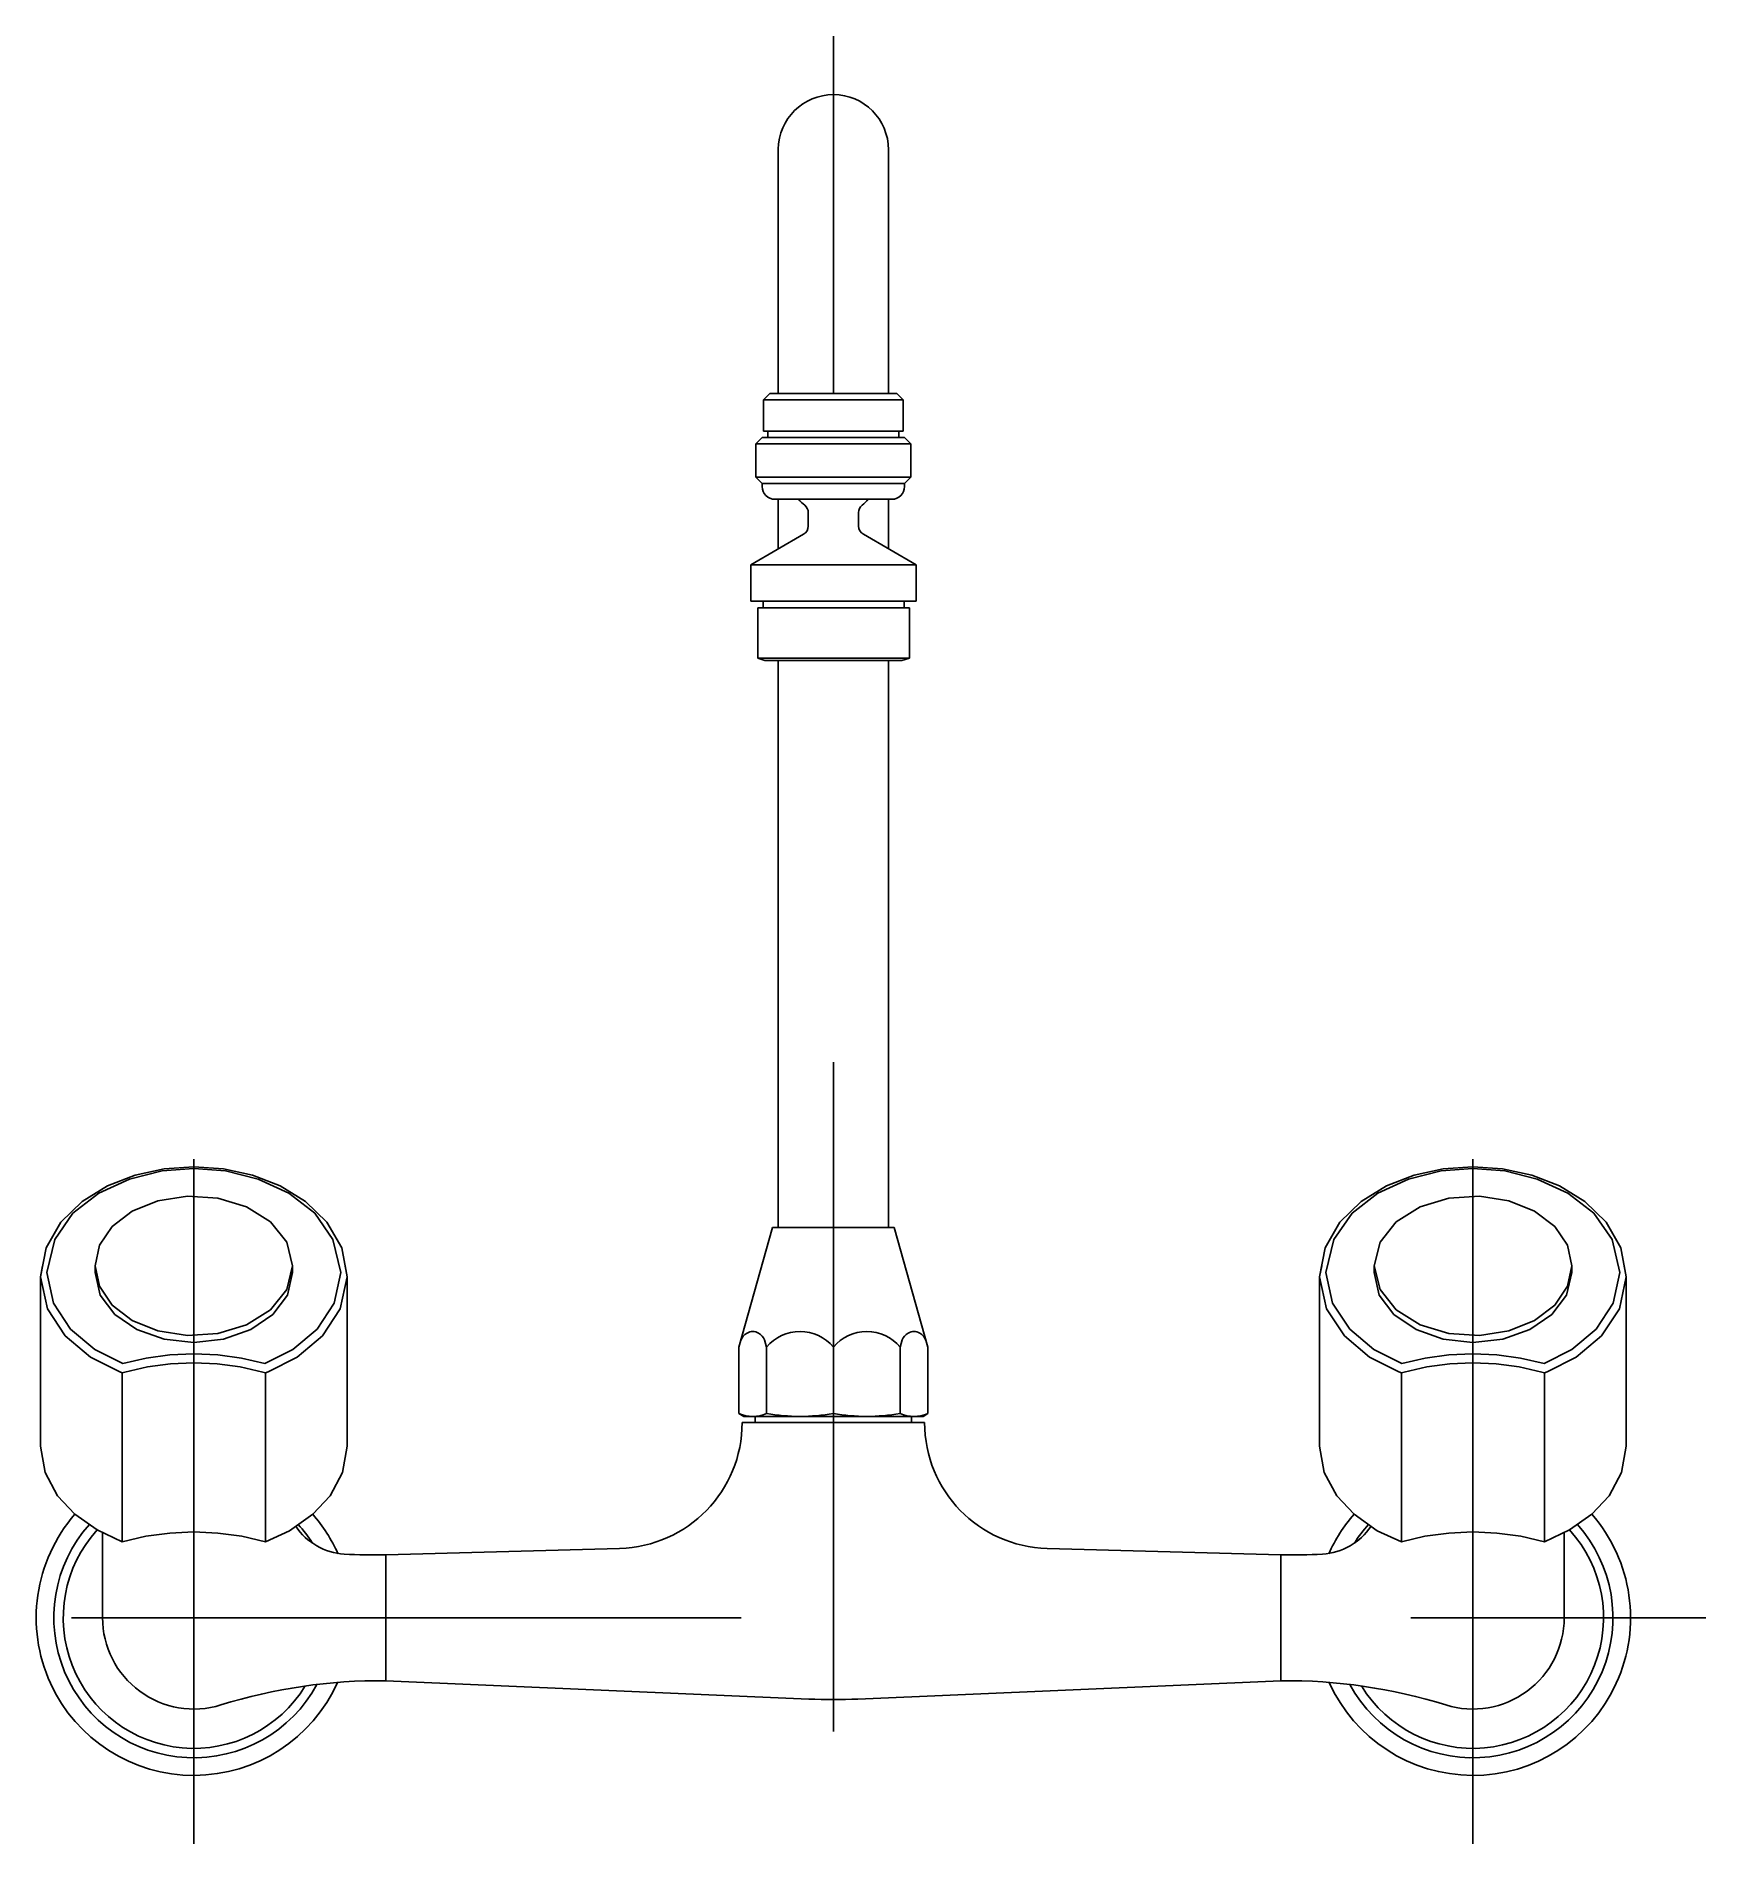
# Model space of a CAD drawing. Extents: x -46.585 to -46.336, y 5.034 to 5.304.
import ezdxf

# ---------------------------------------------------------------- set-up
doc = ezdxf.new("R2010")
doc.units = 0
doc.header["$LTSCALE"] = 0.2
doc.header["$MEASUREMENT"] = 0
doc.linetypes.add('AXES', pattern=[0.54, 0.3, -0.08, 0.08, -0.08])
doc.linetypes.add('CONTINU', pattern=[0])
doc.layers.get('0').update_dxf_attribs({"linetype": 'CONTINUOUS'})
doc.layers.add('DECA_EIXOS', color=5, linetype='AXES')

msp = doc.modelspace()

# ---------------------------------------------------------------- linework, layer by layer
at = {"linetype": 'CONTINU'}
for points in [[(-46.45804, 5.28669, 0.996397), (-46.47449, 5.28675)], [(-46.47689, 5.23637, 0.415833), (-46.47501, 5.23448)], [(-46.45752, 5.23448, 0.415111), (-46.45564, 5.23637)], [(-46.47147, 5.23448, 0.046952), (-46.47055, 5.2336)], [(-46.47002, 5.23248, 0.230081), (-46.47055, 5.2336)], [(-46.46198, 5.2336, 0.229176), (-46.46251, 5.23249)], [(-46.46198, 5.2336, 0.046846), (-46.46106, 5.23448)], [(-46.47072, 5.22926, 0.267952), (-46.47001, 5.23048)], [(-46.46249, 5.23048, 0.267941), (-46.46179, 5.22926)], [(-46.47916, 5.10996, 0.185781), (-46.48008, 5.10887)], [(-46.47744, 5.10996, 0.283666), (-46.47916, 5.10996)], [(-46.47654, 5.10893, 0.1769), (-46.47744, 5.10996)], [(-46.46626, 5.10787, 0.468794), (-46.47623, 5.10787)], [(-46.4563, 5.10787, 0.468803), (-46.46626, 5.10787)], [(-46.45509, 5.10996, 0.177018), (-46.45599, 5.10893)], [(-46.45336, 5.10996, 0.285004), (-46.45509, 5.10996)], [(-46.45245, 5.10886, 0.186176), (-46.45336, 5.10996)], [(-46.48036, 5.09793, 0.197191), (-46.47623, 5.09793)], [(-46.47623, 5.09793, 0.081682), (-46.46626, 5.09793)], [(-46.46626, 5.09793, 0.081683), (-46.4563, 5.09793)], [(-46.4563, 5.09793, 0.197179), (-46.45217, 5.09793)], [(-46.49818, 5.0778, 0.406441), (-46.47989, 5.0966)], [(-46.45264, 5.09659, 0.406298), (-46.43435, 5.0778)], [(-46.57952, 5.08291, 1.159034), (-46.54029, 5.0578)], [(-46.57736, 5.08138, 1.123588), (-46.54338, 5.05749)], [(-46.54655, 5.08111, 0.234349), (-46.5393, 5.07696)], [(-46.54407, 5.0786, 0.041629), (-46.54617, 5.08138)], [(-46.54025, 5.07702, 0.074605), (-46.54401, 5.08291)], [(-46.39323, 5.07696, 0.234348), (-46.38598, 5.08111)], [(-46.38852, 5.08291, 0.074606), (-46.39228, 5.07702)], [(-46.39224, 5.0578, 1.159034), (-46.35301, 5.08291)], [(-46.38915, 5.05749, 1.123588), (-46.35517, 5.08138)], [(-46.38636, 5.08138, 0.041629), (-46.38846, 5.0786)], [(-46.57621, 5.08056, 1.098292), (-46.54513, 5.05726)], [(-46.3874, 5.05726, 1.098292), (-46.35632, 5.08056)], [(-46.5393, 5.07696, 0.021164), (-46.5331, 5.07685)], [(-46.39943, 5.07685, 0.021164), (-46.39323, 5.07696)], [(-46.57539, 5.06747, 0.505827), (-46.55772, 5.05443)], [(-46.37481, 5.05443, 0.505426), (-46.35714, 5.06745)], [(-46.5331, 5.05805, 0.077808), (-46.55772, 5.05443)], [(-46.37481, 5.05443, 0.077808), (-46.39943, 5.05805)], [(-46.46993, 5.05531, 0.021681), (-46.4626, 5.05531)]]:
    msp.add_lwpolyline(points, format="xyb", dxfattribs=at)
for points in [[(-46.47449, 5.25027), (-46.47449, 5.28675)], [(-46.45804, 5.25027), (-46.45804, 5.28669)], [(-46.4767, 5.24933), (-46.47576, 5.25027)], [(-46.4767, 5.24463), (-46.4767, 5.24933)], [(-46.4767, 5.24933), (-46.45583, 5.24933)], [(-46.47576, 5.25027), (-46.45677, 5.25027)], [(-46.45677, 5.25027), (-46.45583, 5.24933)], [(-46.45583, 5.24463), (-46.45583, 5.24933)], [(-46.47783, 5.24275), (-46.47689, 5.24369)], [(-46.47783, 5.23777), (-46.47783, 5.24275)], [(-46.47783, 5.24275), (-46.4547, 5.24275)], [(-46.47689, 5.24369), (-46.45564, 5.24369)], [(-46.4767, 5.24463), (-46.45583, 5.24463)], [(-46.47604, 5.24369), (-46.47604, 5.24463)], [(-46.45649, 5.24369), (-46.45649, 5.24463)], [(-46.45564, 5.24369), (-46.4547, 5.24275)], [(-46.4547, 5.23777), (-46.4547, 5.24275)], [(-46.47783, 5.23777), (-46.47689, 5.23683)], [(-46.47783, 5.23777), (-46.4547, 5.23777)], [(-46.45564, 5.23683), (-46.4547, 5.23777)], [(-46.47689, 5.23637), (-46.47689, 5.23683)], [(-46.47689, 5.23683), (-46.45564, 5.23683)], [(-46.45564, 5.23637), (-46.45564, 5.23683)], [(-46.47501, 5.23448), (-46.45752, 5.23448)], [(-46.47449, 5.22708), (-46.47449, 5.23448)], [(-46.47001, 5.23048), (-46.47002, 5.23248)], [(-46.46249, 5.23048), (-46.46251, 5.23249)], [(-46.45804, 5.22709), (-46.45804, 5.23448)], [(-46.47072, 5.22926), (-46.4786, 5.2247)], [(-46.4539, 5.2247), (-46.46179, 5.22926)], [(-46.4786, 5.21925), (-46.4786, 5.2247)], [(-46.4786, 5.2247), (-46.4539, 5.2247)], [(-46.4539, 5.21925), (-46.4539, 5.2247)], [(-46.4786, 5.21925), (-46.4539, 5.21925)], [(-46.47674, 5.21925), (-46.47673, 5.21829)], [(-46.45569, 5.21925), (-46.45568, 5.21829)], [(-46.47753, 5.21077), (-46.47753, 5.21829)], [(-46.47753, 5.21829), (-46.45488, 5.21829)], [(-46.45488, 5.21829), (-46.45488, 5.21077)], [(-46.47648, 5.2104), (-46.47753, 5.21077)], [(-46.47753, 5.21077), (-46.45488, 5.21077)], [(-46.47648, 5.2104), (-46.45604, 5.2104)], [(-46.47449, 5.12573), (-46.47449, 5.21041)], [(-46.45804, 5.12573), (-46.45804, 5.2104)], [(-46.45604, 5.2104), (-46.45488, 5.21077)], [(-46.56176, 5.13481), (-46.5662, 5.1345)], [(-46.56176, 5.13481), (-46.55733, 5.1345)], [(-46.37076, 5.13481), (-46.3752, 5.1345)], [(-46.37076, 5.13481), (-46.36633, 5.1345)], [(-46.57468, 5.13195), (-46.57846, 5.12963)], [(-46.57595, 5.13087), (-46.57138, 5.13296)], [(-46.57054, 5.13356), (-46.57468, 5.13195)], [(-46.57138, 5.13296), (-46.56651, 5.13418)], [(-46.5662, 5.1345), (-46.57054, 5.13356)], [(-46.56651, 5.13418), (-46.56176, 5.13453)], [(-46.55702, 5.13418), (-46.56176, 5.13453)], [(-46.55733, 5.1345), (-46.55299, 5.13356)], [(-46.55215, 5.13296), (-46.55702, 5.13418)], [(-46.55299, 5.13356), (-46.54885, 5.13195)], [(-46.54758, 5.13087), (-46.55215, 5.13296)], [(-46.54885, 5.13195), (-46.54507, 5.12963)], [(-46.38368, 5.13195), (-46.38746, 5.12963)], [(-46.38495, 5.13087), (-46.38038, 5.13296)], [(-46.37954, 5.13356), (-46.38368, 5.13195)], [(-46.38038, 5.13296), (-46.37551, 5.13418)], [(-46.3752, 5.1345), (-46.37954, 5.13356)], [(-46.37551, 5.13418), (-46.37076, 5.13453)], [(-46.36602, 5.13418), (-46.37076, 5.13453)], [(-46.36633, 5.1345), (-46.36199, 5.13356)], [(-46.36115, 5.13296), (-46.36602, 5.13418)], [(-46.36199, 5.13356), (-46.35785, 5.13195)], [(-46.35658, 5.13087), (-46.36115, 5.13296)], [(-46.35785, 5.13195), (-46.35407, 5.12963)], [(-46.57846, 5.12963), (-46.58164, 5.12653)], [(-46.57981, 5.12786), (-46.57595, 5.13087)], [(-46.56712, 5.12973), (-46.57098, 5.12816)], [(-46.56273, 5.13042), (-46.56712, 5.12973)], [(-46.55817, 5.13013), (-46.56273, 5.13042)], [(-46.55388, 5.12883), (-46.55817, 5.13013)], [(-46.54372, 5.12786), (-46.54758, 5.13087)], [(-46.54507, 5.12963), (-46.54189, 5.12653)], [(-46.38746, 5.12963), (-46.39064, 5.12653)], [(-46.38881, 5.12786), (-46.38495, 5.13087)], [(-46.37865, 5.12883), (-46.37436, 5.13013)], [(-46.37436, 5.13013), (-46.3698, 5.13042)], [(-46.3698, 5.13042), (-46.36541, 5.12973)], [(-46.36541, 5.12973), (-46.36155, 5.12816)], [(-46.35272, 5.12786), (-46.35658, 5.13087)], [(-46.35407, 5.12963), (-46.35089, 5.12653)], [(-46.58254, 5.12392), (-46.57981, 5.12786)], [(-46.57098, 5.12816), (-46.57398, 5.12587)], [(-46.55031, 5.12659), (-46.55388, 5.12883)], [(-46.54789, 5.12356), (-46.55031, 5.12659)], [(-46.54099, 5.12392), (-46.54372, 5.12786)], [(-46.39154, 5.12392), (-46.38881, 5.12786)], [(-46.38464, 5.12356), (-46.38222, 5.12659)], [(-46.38222, 5.12659), (-46.37865, 5.12883)], [(-46.36155, 5.12816), (-46.35855, 5.12587)], [(-46.34999, 5.12392), (-46.35272, 5.12786)], [(-46.58164, 5.12653), (-46.58384, 5.1227)], [(-46.58371, 5.11901), (-46.58254, 5.12392)], [(-46.57398, 5.12587), (-46.57587, 5.12307)], [(-46.54189, 5.12653), (-46.53969, 5.1227)], [(-46.53982, 5.11901), (-46.54099, 5.12392)], [(-46.48036, 5.10787), (-46.47534, 5.12573)], [(-46.47534, 5.12573), (-46.45719, 5.12573)], [(-46.45719, 5.12573), (-46.45217, 5.10787)], [(-46.39064, 5.12653), (-46.39284, 5.1227)], [(-46.39271, 5.11901), (-46.39154, 5.12392)], [(-46.35855, 5.12587), (-46.35666, 5.12307)], [(-46.35089, 5.12653), (-46.34869, 5.1227)], [(-46.34882, 5.11901), (-46.34999, 5.12392)], [(-46.58384, 5.1227), (-46.58465, 5.11835)], [(-46.57587, 5.12307), (-46.57652, 5.12001)], [(-46.54701, 5.12001), (-46.54789, 5.12356)], [(-46.53969, 5.1227), (-46.53888, 5.11835)], [(-46.39284, 5.1227), (-46.39365, 5.11835)], [(-46.38552, 5.12001), (-46.38464, 5.12356)], [(-46.35666, 5.12307), (-46.35601, 5.12001)], [(-46.34869, 5.1227), (-46.34788, 5.11835)], [(-46.58435, 5.11999), (-46.58465, 5.11835)], [(-46.58273, 5.11442), (-46.58371, 5.11901)], [(-46.57652, 5.12001), (-46.57587, 5.11695)], [(-46.57652, 5.11901), (-46.57652, 5.12001)], [(-46.57652, 5.11901), (-46.57574, 5.11565)], [(-46.54789, 5.11646), (-46.54701, 5.12001)], [(-46.54779, 5.11565), (-46.54701, 5.11901)], [(-46.54701, 5.11901), (-46.54701, 5.12001)], [(-46.5408, 5.11442), (-46.53982, 5.11901)], [(-46.53918, 5.11999), (-46.53888, 5.11835)], [(-46.39335, 5.11999), (-46.39365, 5.11835)], [(-46.39173, 5.11442), (-46.39271, 5.11901)], [(-46.38464, 5.11646), (-46.38552, 5.12001)], [(-46.38552, 5.11901), (-46.38552, 5.12001)], [(-46.38474, 5.11565), (-46.38552, 5.11901)], [(-46.35601, 5.11901), (-46.35679, 5.11565)], [(-46.35601, 5.12001), (-46.35666, 5.11695)], [(-46.35601, 5.11901), (-46.35601, 5.12001)], [(-46.3498, 5.11442), (-46.34882, 5.11901)], [(-46.34818, 5.11999), (-46.34788, 5.11835)], [(-46.58465, 5.11835), (-46.58364, 5.11358)], [(-46.58465, 5.11835), (-46.58465, 5.09309)], [(-46.57587, 5.11695), (-46.57398, 5.11415)], [(-46.55031, 5.11343), (-46.54789, 5.11646)], [(-46.53888, 5.11835), (-46.53989, 5.11358)], [(-46.53888, 5.11835), (-46.53888, 5.09309)], [(-46.39365, 5.11835), (-46.39264, 5.11358)], [(-46.39365, 5.11835), (-46.39365, 5.09309)], [(-46.38222, 5.11343), (-46.38464, 5.11646)], [(-46.35666, 5.11695), (-46.35855, 5.11415)], [(-46.34788, 5.11835), (-46.34889, 5.11358)], [(-46.34788, 5.11835), (-46.34788, 5.09309)], [(-46.58364, 5.11358), (-46.58096, 5.10954)], [(-46.58016, 5.11056), (-46.58273, 5.11442)], [(-46.57574, 5.11565), (-46.57355, 5.11273)], [(-46.57398, 5.11415), (-46.57098, 5.11186)], [(-46.55388, 5.11119), (-46.55031, 5.11343)], [(-46.54998, 5.11273), (-46.54779, 5.11565)], [(-46.54337, 5.11056), (-46.5408, 5.11442)], [(-46.53989, 5.11358), (-46.54257, 5.10954)], [(-46.39264, 5.11358), (-46.38996, 5.10954)], [(-46.38916, 5.11056), (-46.39173, 5.11442)], [(-46.38255, 5.11273), (-46.38474, 5.11565)], [(-46.37865, 5.11119), (-46.38222, 5.11343)], [(-46.35855, 5.11415), (-46.36155, 5.11186)], [(-46.35679, 5.11565), (-46.35898, 5.11273)], [(-46.35237, 5.11056), (-46.3498, 5.11442)], [(-46.34889, 5.11358), (-46.35157, 5.10954)], [(-46.57654, 5.10752), (-46.58016, 5.11056)], [(-46.57355, 5.11273), (-46.57026, 5.11048)], [(-46.57098, 5.11186), (-46.56712, 5.11029)], [(-46.57026, 5.11048), (-46.56621, 5.10906)], [(-46.55817, 5.10989), (-46.55388, 5.11119)], [(-46.55732, 5.10906), (-46.55327, 5.11048)], [(-46.55327, 5.11048), (-46.54998, 5.11273)], [(-46.54699, 5.10752), (-46.54337, 5.11056)], [(-46.38554, 5.10752), (-46.38916, 5.11056)], [(-46.37926, 5.11048), (-46.38255, 5.11273)], [(-46.37521, 5.10906), (-46.37926, 5.11048)], [(-46.37436, 5.10989), (-46.37865, 5.11119)], [(-46.36227, 5.11048), (-46.36632, 5.10906)], [(-46.36155, 5.11186), (-46.36541, 5.11029)], [(-46.35898, 5.11273), (-46.36227, 5.11048)], [(-46.35599, 5.10752), (-46.35237, 5.11056)], [(-46.58096, 5.10954), (-46.57719, 5.10639)], [(-46.56712, 5.11029), (-46.56273, 5.1096)], [(-46.56621, 5.10906), (-46.56176, 5.10858)], [(-46.56273, 5.1096), (-46.55817, 5.10989)], [(-46.56176, 5.10858), (-46.55732, 5.10906)], [(-46.54257, 5.10954), (-46.54634, 5.10639)], [(-46.48036, 5.09793), (-46.48036, 5.10787)], [(-46.47654, 5.10893), (-46.47623, 5.10787)], [(-46.47623, 5.09793), (-46.47623, 5.10787)], [(-46.4563, 5.10787), (-46.45599, 5.10893)], [(-46.4563, 5.09793), (-46.4563, 5.10787)], [(-46.45217, 5.09793), (-46.45217, 5.10787)], [(-46.38996, 5.10954), (-46.38619, 5.10639)], [(-46.37076, 5.10858), (-46.37521, 5.10906)], [(-46.3698, 5.1096), (-46.37436, 5.10989)], [(-46.36632, 5.10906), (-46.37076, 5.10858)], [(-46.36541, 5.11029), (-46.3698, 5.1096)], [(-46.35157, 5.10954), (-46.35534, 5.10639)], [(-46.57719, 5.10639), (-46.57284, 5.10418)], [(-46.57239, 5.10543), (-46.57654, 5.10752)], [(-46.56889, 5.10622), (-46.57239, 5.10543)], [(-46.56534, 5.10669), (-46.56889, 5.10622)], [(-46.56866, 5.10492), (-46.56523, 5.10537)], [(-46.56176, 5.10685), (-46.56534, 5.10669)], [(-46.56523, 5.10537), (-46.56176, 5.10552)], [(-46.56176, 5.10685), (-46.55819, 5.10669)], [(-46.5583, 5.10537), (-46.56176, 5.10552)], [(-46.55487, 5.10492), (-46.5583, 5.10537)], [(-46.55819, 5.10669), (-46.55464, 5.10622)], [(-46.55464, 5.10622), (-46.55114, 5.10543)], [(-46.55114, 5.10543), (-46.54699, 5.10752)], [(-46.54634, 5.10639), (-46.55069, 5.10418)], [(-46.38619, 5.10639), (-46.38184, 5.10418)], [(-46.38139, 5.10543), (-46.38554, 5.10752)], [(-46.37789, 5.10622), (-46.38139, 5.10543)], [(-46.37434, 5.10669), (-46.37789, 5.10622)], [(-46.37766, 5.10492), (-46.37423, 5.10537)], [(-46.37076, 5.10685), (-46.37434, 5.10669)], [(-46.37423, 5.10537), (-46.37076, 5.10552)], [(-46.37076, 5.10685), (-46.36719, 5.10669)], [(-46.3673, 5.10537), (-46.37076, 5.10552)], [(-46.36387, 5.10492), (-46.3673, 5.10537)], [(-46.36719, 5.10669), (-46.36364, 5.10622)], [(-46.36364, 5.10622), (-46.36014, 5.10543)], [(-46.36014, 5.10543), (-46.35599, 5.10752)], [(-46.35534, 5.10639), (-46.35969, 5.10418)], [(-46.57284, 5.10418), (-46.57245, 5.10404)], [(-46.57245, 5.10404), (-46.57205, 5.10415)], [(-46.57245, 5.10404), (-46.57245, 5.07878)], [(-46.57205, 5.10415), (-46.56866, 5.10492)], [(-46.55148, 5.10415), (-46.55487, 5.10492)], [(-46.55108, 5.10404), (-46.55148, 5.10415)], [(-46.55069, 5.10418), (-46.55108, 5.10404)], [(-46.55108, 5.10404), (-46.55108, 5.07878)], [(-46.38184, 5.10418), (-46.38145, 5.10404)], [(-46.38145, 5.10404), (-46.38105, 5.10415)], [(-46.38145, 5.10404), (-46.38145, 5.07878)], [(-46.38105, 5.10415), (-46.37766, 5.10492)], [(-46.36048, 5.10415), (-46.36387, 5.10492)], [(-46.36008, 5.10404), (-46.36048, 5.10415)], [(-46.35969, 5.10418), (-46.36008, 5.10404)], [(-46.36008, 5.10404), (-46.36008, 5.07878)], [(-46.48036, 5.09793), (-46.47966, 5.09753)], [(-46.47966, 5.09753), (-46.45287, 5.09753)], [(-46.47792, 5.09659), (-46.47792, 5.09754)], [(-46.45461, 5.09659), (-46.45461, 5.09754)], [(-46.45287, 5.09753), (-46.45217, 5.09793)], [(-46.47989, 5.0966), (-46.45264, 5.09659)], [(-46.58465, 5.09309), (-46.58396, 5.08915)], [(-46.53888, 5.09309), (-46.53957, 5.08915)], [(-46.39365, 5.09309), (-46.39296, 5.08915)], [(-46.34788, 5.09309), (-46.34857, 5.08915)], [(-46.58396, 5.08915), (-46.5821, 5.08566)], [(-46.53957, 5.08915), (-46.54143, 5.08566)], [(-46.39296, 5.08915), (-46.3911, 5.08566)], [(-46.34857, 5.08915), (-46.35043, 5.08566)], [(-46.5821, 5.08566), (-46.57952, 5.08291)], [(-46.54143, 5.08566), (-46.54401, 5.08291)], [(-46.3911, 5.08566), (-46.38852, 5.08291)], [(-46.35043, 5.08566), (-46.35301, 5.08291)], [(-46.57952, 5.08291), (-46.57621, 5.08056)], [(-46.54401, 5.08291), (-46.54747, 5.08045)], [(-46.38852, 5.08291), (-46.38506, 5.08045)], [(-46.35301, 5.08291), (-46.35632, 5.08056)], [(-46.57621, 5.08056), (-46.57245, 5.07878)], [(-46.57539, 5.06747), (-46.57539, 5.08017)], [(-46.57245, 5.07878), (-46.56894, 5.07961)], [(-46.56894, 5.07961), (-46.56536, 5.0801)], [(-46.56536, 5.0801), (-46.56176, 5.08027)], [(-46.55817, 5.0801), (-46.56176, 5.08027)], [(-46.55459, 5.07961), (-46.55817, 5.0801)], [(-46.55108, 5.07878), (-46.55459, 5.07961)], [(-46.54747, 5.08045), (-46.55108, 5.07878)], [(-46.38506, 5.08045), (-46.38145, 5.07878)], [(-46.38145, 5.07878), (-46.37794, 5.07961)], [(-46.37794, 5.07961), (-46.37436, 5.0801)], [(-46.37436, 5.0801), (-46.37076, 5.08027)], [(-46.36717, 5.0801), (-46.37076, 5.08027)], [(-46.36359, 5.07961), (-46.36717, 5.0801)], [(-46.36008, 5.07878), (-46.36359, 5.07961)], [(-46.35632, 5.08056), (-46.36008, 5.07878)], [(-46.35714, 5.06745), (-46.35714, 5.08017)], [(-46.5331, 5.07685), (-46.49818, 5.0778)], [(-46.5331, 5.05805), (-46.5331, 5.07685)], [(-46.43435, 5.0778), (-46.39943, 5.07685)], [(-46.39943, 5.05805), (-46.39943, 5.07685)], [(-46.57539, 5.07279), (-46.57539, 5.06747)], [(-46.35714, 5.07279), (-46.35714, 5.06745)], [(-46.5331, 5.05805), (-46.46993, 5.05531)], [(-46.4626, 5.05531), (-46.39943, 5.05805)]]:
    msp.add_lwpolyline(points, dxfattribs=at)
at = {"layer": 'DECA_EIXOS'}
for points in [[(-46.46626, 5.05044), (-46.46626, 5.30365)], [(-46.56176, 5.03592), (-46.56176, 5.15219)], [(-46.37076, 5.03592), (-46.37076, 5.15219)], [(-46.56176, 5.03369), (-46.56176, 5.14995)], [(-46.37076, 5.03369), (-46.37076, 5.14995)], [(-46.58004, 5.06745), (-46.33598, 5.06745)]]:
    msp.add_lwpolyline(points, dxfattribs=at)

doc.saveas('drawing.dxf')
